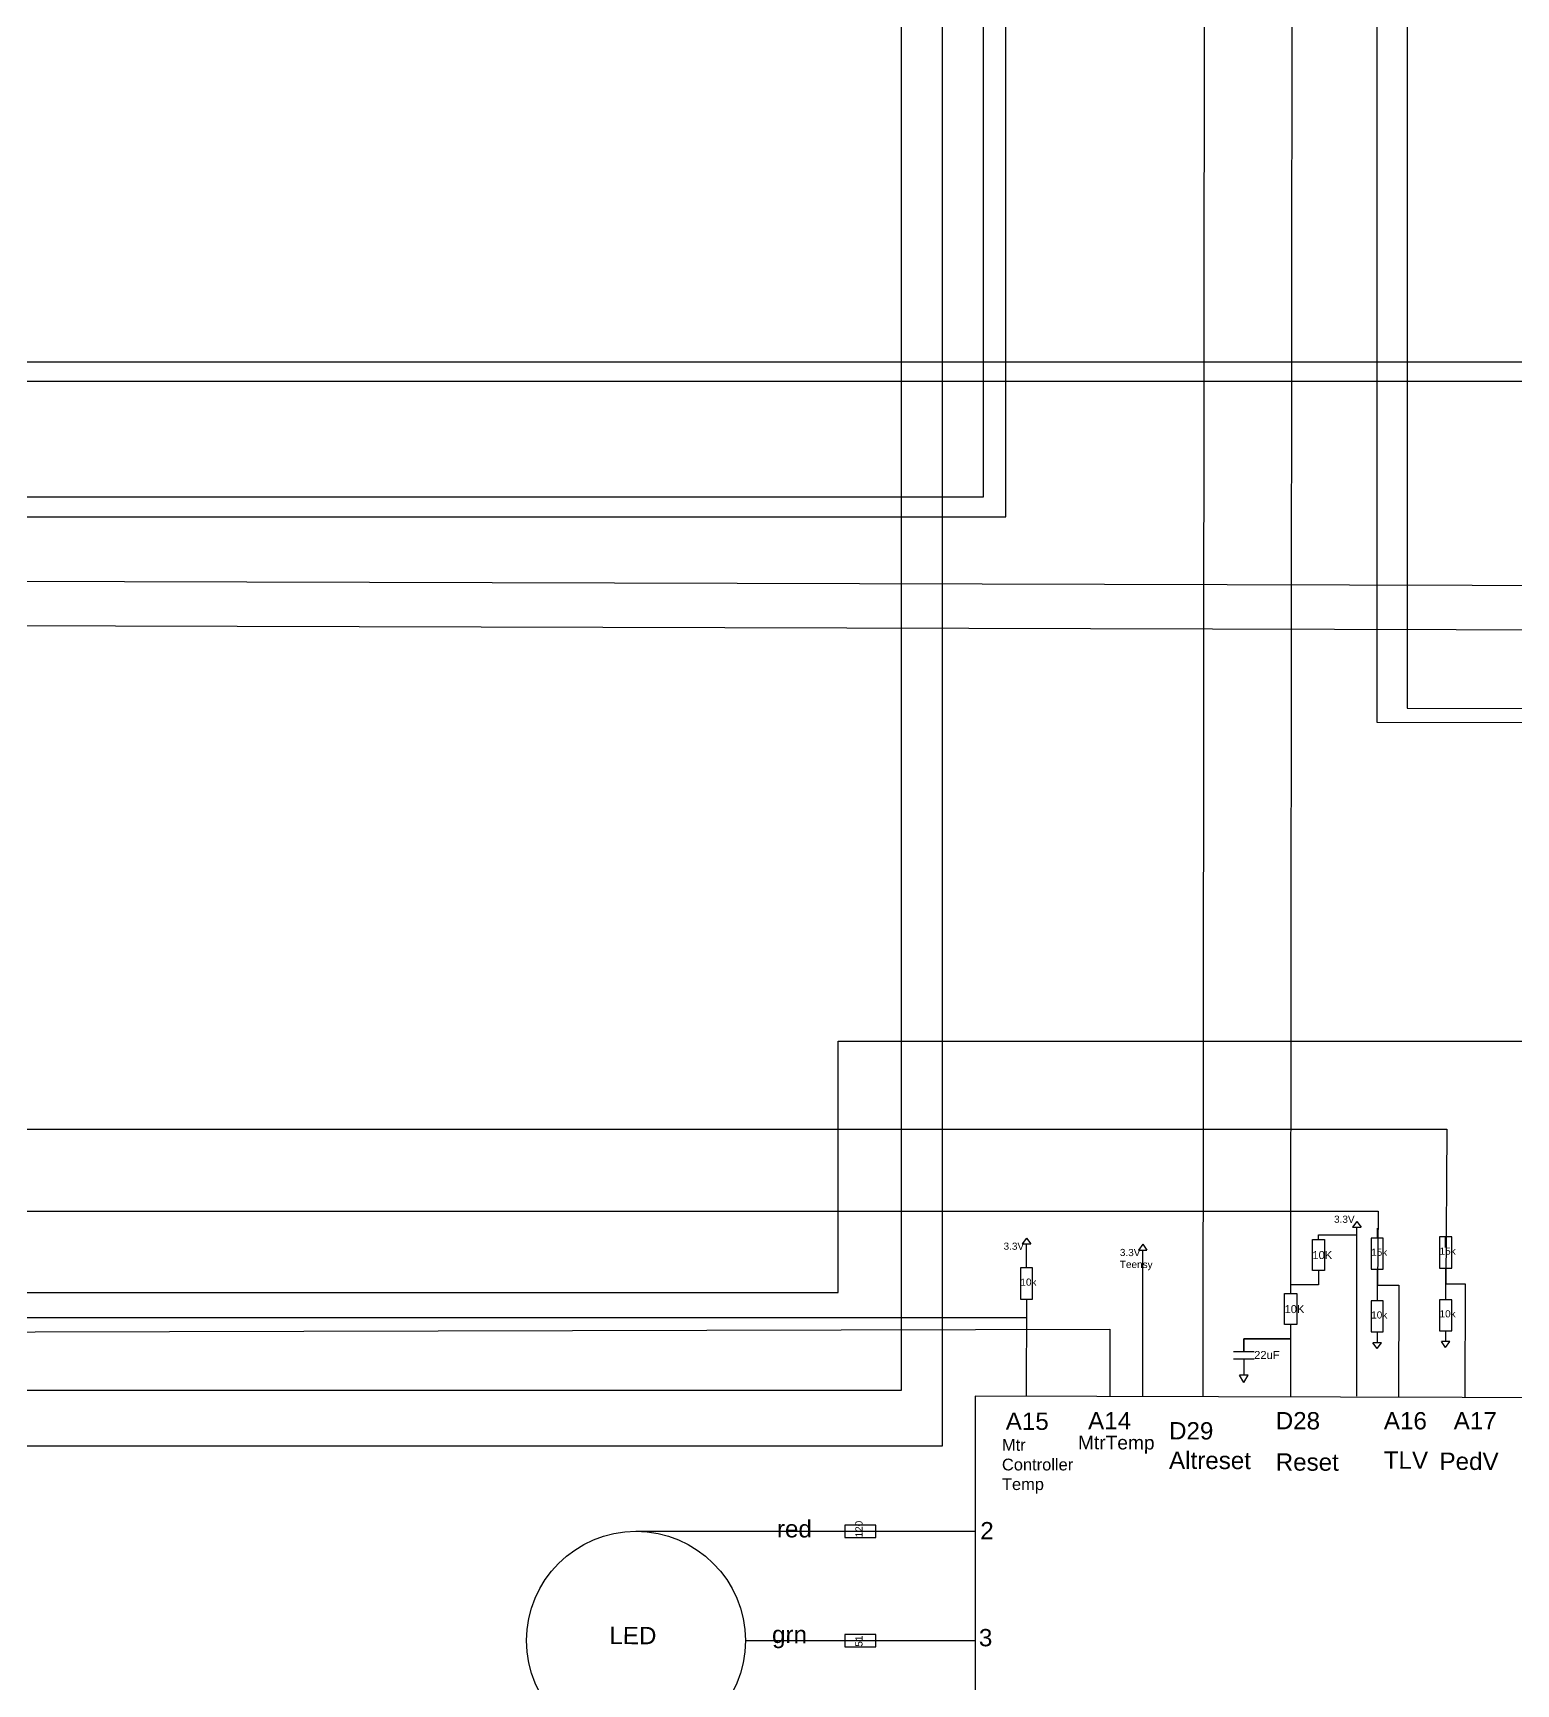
# Model space of a CAD drawing. Header units: inches. Extents: x -6006 to 7910, y 240 to 7918.
# Drawn here: x 1858 to 2715, y 1770 to 2725 of the extents above; entities that cross this region are included whole.
import ezdxf

# ---------------------------------------------------------------- set-up
doc = ezdxf.new("R2010")
doc.units = ezdxf.units.IN
doc.header["$MEASUREMENT"] = 0
doc.styles.get("Standard").update_dxf_attribs({"font": 'arial.ttf'})

msp = doc.modelspace()

# ---------------------------------------------------------------- linework, layer by layer
for p, q in [((2534.21, 1936.1), (2536.13, 3889.2)), ((2585.02, 1995.82), (2586.86, 3889.2)), ((2634.89, 2033.57), (2634.89, 2027.86)), ((2674.43, 2022.36), (2674.43, 2028.53)), ((2634.89, 2009.89), (2634.89, 1991.58)), ((2674.43, 2010.55), (2674.43, 1992.24)), ((2551.87, 1962.2), (2563.73, 1962.2)), ((2551.87, 1957.97), (2563.73, 1957.97)), ((2206.44, 1858.29), (2402.42, 1858.29)), ((2269.66, 1795.06), (2402.42, 1795.06))]:
    msp.add_line(p, q)
at = {"color": 1, "ltscale": 5}
for p, q in [((2623.14, 2037.48), (2620.65, 2034.17)), ((2620.65, 2034.17), (2625.59, 2034.14)), ((2623.14, 2037.48), (2625.59, 2034.14)), ((2432.12, 2027.91), (2429.62, 2024.6)), ((2429.62, 2024.6), (2434.57, 2024.57)), ((2432.12, 2027.91), (2434.57, 2024.57)), ((2499.34, 2024.26), (2496.85, 2020.95)), ((2499.34, 2024.26), (2501.79, 2020.92)), ((2496.85, 2020.95), (2501.79, 2020.92))]:
    msp.add_line(p, q, dxfattribs=at)
at = {"color": 1}
for p, q in [((2623.17, 1936.39), (2623.12, 2034.15)), ((2432.15, 2010.58), (2432.1, 2024.59)), ((2499.37, 1936.43), (2499.32, 2020.94))]:
    msp.add_line(p, q, dxfattribs=at)
at = {"ltscale": 20}
msp.add_line((2432.15, 1992.6), (2431.99, 1936.35), dxfattribs=at)
at = {"ltscale": 5}
for p, q in [((2634.89, 1964.02), (2632.41, 1967.35)), ((2637.36, 1967.35), (2632.41, 1967.35)), ((2634.89, 1964.02), (2637.36, 1967.35))]:
    msp.add_line(p, q, dxfattribs=at)
at = {"color": 3, "ltscale": 5}
for p, q in [((2674.43, 1964.68), (2671.95, 1968.01)), ((2676.9, 1968.01), (2671.95, 1968.01)), ((2674.43, 1964.68), (2676.9, 1968.01)), ((2557.8, 1944.36), (2555.33, 1948.62)), ((2560.27, 1948.62), (2555.33, 1948.62)), ((2557.8, 1944.36), (2555.33, 1948.62)), ((2560.27, 1948.62), (2555.33, 1948.62)), ((2557.8, 1944.36), (2560.27, 1948.62)), ((2557.8, 1944.36), (2560.27, 1948.62))]:
    msp.add_line(p, q, dxfattribs=at)
for points in [[(848.41, 2376.16), (882.69, 2376.16), (882.69, 2456.61), (2407.37, 2456.61), (2407.37, 3898.08), (2423.37, 3898.08)], [(2383.43, 3898.85), (2383.43, 1907.58), (1183.13, 1907.58), (1183.13, 1708.44)], [(848.41, 2367.61), (890.68, 2367.61), (890.68, 2445.03), (2420.29, 2445.03), (2420.29, 3889.2), (2423.76, 3889.2)], [(3977.68, 2325.61), (2634.91, 2325.94), (2634.75, 3889.2)], [(848.41, 2384.8), (3244.22, 2378.33), (3244.19, 2725.91), (3244.19, 3779.84)], [(848.41, 2410.44), (3256.18, 2403.96), (3256.15, 2725.91), (3256.15, 3779.84)], [(2820.37, 1935.32), (2820.37, 2523.24), (1262.41, 2523.24), (1262.41, 2708.61), (1249.52, 2708.61)], [(1279.2, 2708.61), (1289.83, 2708.61), (1289.83, 2534.64), (2862.59, 2534.64), (2861.95, 1935.47)], [(849.78, 1996.41), (2323.21, 1996.41), (2323.21, 2141.67), (2949.93, 2141.67), (2949.93, 2105.82)], [(1060.85, 2090.83), (2675.02, 2090.83), (2674.54, 2001.37), (2685.64, 2001.37), (2685.44, 1935.49)], [(1053.19, 2043.36), (2635.33, 2043.36), (2635, 2000.7), (2647.33, 2000.7), (2647.13, 1935.72)], [(2600.9, 2009.09), (2600.9, 2000.77), (2585.03, 2000.77)], [(2584.81, 1977.84), (2584.81, 1969.59), (2557.8, 1969.59), (2557.8, 1962.2), (2557.8, 1969.59), (2584.81, 1969.59), (2584.66, 1935.93)], [(849.61, 1971.11), (2480.25, 1975.19), (2480.25, 1936.43)], [(2634.89, 1973.6), (2634.89, 1967.35)]]:
    msp.add_lwpolyline(points)
at = {"color": 1}
for points in [[(2363.57, 3898.85), (2359.75, 3898.85), (2359.75, 1939.82), (1142.38, 1939.82), (1142.38, 1708.44)], [(2600.9, 2027.07), (2600.9, 2029.8), (2623.12, 2029.81)]]:
    msp.add_lwpolyline(points, dxfattribs=at)
at = {"ltscale": 5}
msp.add_lwpolyline([(2652.12, 3889.2), (2652.12, 2334.26), (3977.71, 2333.95)], dxfattribs=at)
for points in [[(2597.39, 2027.07), (2604.4, 2027.07), (2604.4, 2009.09), (2597.39, 2009.09)], [(2631.38, 2009.89), (2638.39, 2009.89), (2638.39, 2027.86), (2631.38, 2027.86)], [(2670.92, 2010.55), (2677.93, 2010.55), (2677.93, 2028.53), (2670.92, 2028.53)], [(2428.64, 1992.6), (2435.66, 1992.6), (2435.66, 2010.58), (2428.64, 2010.58)], [(2428.64, 1992.6), (2435.66, 1992.6), (2435.66, 2010.58), (2428.64, 2010.58)], [(2428.64, 1992.6), (2435.66, 1992.6), (2435.66, 2010.58), (2428.64, 2010.58)], [(2428.64, 1992.6), (2435.66, 1992.6), (2435.66, 2010.58), (2428.64, 2010.58)], [(2581.3, 1995.82), (2588.32, 1995.82), (2588.32, 1977.84), (2581.3, 1977.84)], [(2631.38, 1973.6), (2638.39, 1973.6), (2638.39, 1991.58), (2631.38, 1991.58)], [(2631.38, 1973.6), (2638.39, 1973.6), (2638.39, 1991.58), (2631.38, 1991.58)], [(2631.38, 1973.6), (2638.39, 1973.6), (2638.39, 1991.58), (2631.38, 1991.58)], [(2631.38, 1973.6), (2638.39, 1973.6), (2638.39, 1991.58), (2631.38, 1991.58)], [(2670.92, 1974.26), (2677.93, 1974.26), (2677.93, 1992.24), (2670.92, 1992.24)], [(2402.42, 1635), (3880.1, 1630.91), (3880.1, 1932.34), (2402.42, 1936.43)], [(2345.12, 1854.78), (2345.12, 1861.79), (2327.14, 1861.79), (2327.14, 1854.78)], [(2345.12, 1791.56), (2345.12, 1798.57), (2327.14, 1798.57), (2327.14, 1791.56)]]:
    msp.add_lwpolyline(points, close=True)
at = {"ltscale": 20}
msp.add_lwpolyline([(849.64, 1981.93), (2432.12, 1981.88)], dxfattribs=at)
at = {"color": 3}
for points in [[(2674.43, 1974.26), (2674.43, 1968.01)], [(2557.8, 1957.97), (2557.8, 1957.97), (2557.8, 1948.65)], [(2557.8, 1957.97), (2557.8, 1948.65)]]:
    msp.add_lwpolyline(points, dxfattribs=at)
msp.add_circle((2206.44, 1795.06), 63.22)

# ---------------------------------------------------------------- texts
at = {"color": 1}
for s, p in [('3.3V', (2609.91, 2036.74)), ('3.3V', (2418.88, 2021.14)), ('Teensy', (2486.11, 2010.65)), ('3.3V', (2486.11, 2017.49))]:
    msp.add_text(s, height=4.13, rotation=359.60735, dxfattribs=at).set_placement(p)
for s, height, p in [('10K', 4.627, (2597.39, 2015.74)), ('15k', 4.13, (2631.38, 2017.63)), ('15k', 4.13, (2670.92, 2018.29)), ('10k', 4.13, (2428.64, 2000.34)), ('10k', 4.13, (2428.64, 2000.34)), ('10k', 4.13, (2428.64, 2000.34)), ('10k', 4.13, (2428.64, 2000.34)), ('10K', 4.627, (2581.3, 1984.49)), ('10k', 4.13, (2670.92, 1982.01)), ('10k', 4.13, (2631.38, 1981.34)), ('10k', 4.13, (2631.38, 1981.34)), ('10k', 4.13, (2631.38, 1981.34)), ('10k', 4.13, (2631.38, 1981.34)), ('22uF', 4.627, (2563.73, 1957.97))]:
    msp.add_text(s, height=height).set_placement(p)
at = {"ltscale": 5}
for s, height, p in [('A15', 10, (2420.16, 1917.01)), ('A14', 10, (2467.74, 1917.3)), ('D29', 10, (2514.53, 1911.47)), ('D28', 10, (2576.18, 1917.3)), ('A16', 10, (2638.72, 1917.3)), ('A17', 10, (2679.1, 1917.3)), ('MtrTemp', 7.921, (2461.9, 1905.73)), ('Altreset', 10, (2514.53, 1894.41)), ('Reset', 10, (2576.18, 1893.41)), ('TLV', 10, (2638.65, 1894.5)), ('PedV', 10, (2670.85, 1893.85)), ('red', 10, (2287.9, 1854.79)), ('2', 10, (2405.42, 1853.66)), ('LED', 10, (2191.06, 1793.07)), ('grn', 10, (2285.07, 1793.64)), ('3', 10, (2404.64, 1791.81))]:
    msp.add_text(s, height=height, rotation=359.80341, dxfattribs=at).set_placement(p)
for s, p in [('120', (2337.38, 1854.78)), ('51', (2337.38, 1791.56))]:
    msp.add_text(s, height=4.13, rotation=90).set_placement(p)
at = {"ltscale": 20, "insert": (2417.96, 1911.65), "char_height": 6.803, "attachment_point": 1}
msp.add_mtext_dynamic_manual_height_columns('Mtr\\PController\\PTemp', width=0.2194, gutter_width=34.01, heights=[0], dxfattribs=at)

doc.saveas('drawing.dxf')
